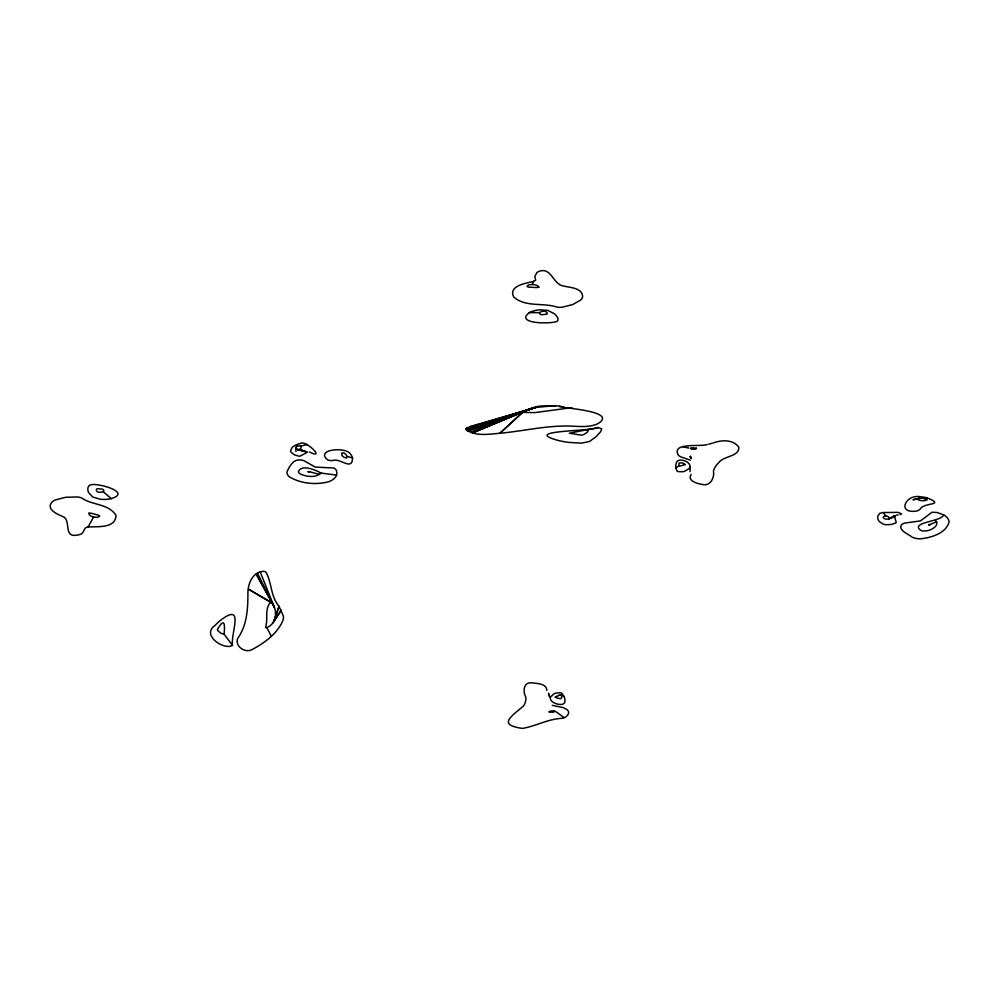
<?xml version="1.0" encoding="UTF-8"?>
<svg xmlns="http://www.w3.org/2000/svg" width="999" height="999" viewBox="0 0 999 999"><rect width="100%" height="100%" fill="white"/><g stroke="black" fill="none" stroke-linecap="round" stroke-linejoin="round"><path stroke-width="1.5" d="M930.007 524.7L928.82 524.463L928.958 525.149M690.034 471.678L690.284 466.72M546.865 690.446C546.728 683.478 536.813 683.403 531.643 682.879C523.239 681.855 522.827 691.783 525.836 697.252A35.852 20.704 0 0 1 525.462 701.71A38.611 22.29 0 0 1 523.601 705.881C511.575 716.37 496.978 724.899 522.539 728.408C535.739 726.173 547.714 719.155 561.438 718.356C566.583 718.281 572.265 711.837 565.646 708.84A14.773 8.529 0 0 0 562.799 707.517L552.235 705.331M320.879 473.039C315.921 478.096 306.718 476.748 300.637 474.188A7.817 4.52 0 0 1 299.138 473.026A8.054 4.658 0 0 1 298.339 471.69C301.323 463.961 315.746 469.905 320.879 473.039L336.588 475.087L336.925 473.164L336.338 470.154L334.228 468.044L315.272 467.082L304.208 460.851A6.781 3.921 0 0 0 302.535 460.289L301.773 460.139A8.704 5.02 0 0 0 299.325 459.94C292.782 459.677 289.385 466.708 287.063 471.728A11.376 6.568 0 0 0 287.1 473.489L287.587 474.725A16.146 9.328 0 0 0 289.023 476.635C300.412 483.616 315.809 485.214 328.708 481.73A18.294 10.564 0 0 0 333.391 479.22L334.128 478.621A17.108 9.878 0 0 0 336.588 475.087M308.354 471.828A5.382 3.109 0 0 0 308.716 471.953L309.528 471.628L308.017 471.703M232.455 645.391C230.694 633.054 245.03 601.548 220.542 620.317A73.164 42.233 0 0 0 215.097 625.386C200.687 635.152 224.3 650.586 232.455 645.391L224.088 634.153L222.103 633.691A16.708 9.64 0 0 1 220.155 632.704L217.72 630.494A6.419 3.709 0 0 1 217.457 629.482C224.75 616.795 224.987 624.6 224.088 634.153M532.342 284.203L533.503 281.393L535.664 280.269L534.865 276.411L536.9 272.59A8.716 5.032 0 0 1 540.322 270.954C551.198 268.057 553.259 283.416 562.312 285.764C568.955 287.587 582.929 287.462 582.604 297.078A15.222 8.791 0 0 1 580.931 299.862L572.802 304.533L561.987 307.255A14.161 8.179 0 0 1 557.442 307.242C543.269 302.272 525.536 307.68 513.686 296.915C508.041 285.627 526.336 283.254 533.503 281.393M883.253 517.182A3.247 1.873 0 0 0 886.787 519.105A4.958 2.86 0 0 0 888.486 519.055A2.547 1.474 0 0 0 889.06 518.906L889.147 517.607A8.991 5.195 0 0 0 888.86 517.295A12.45 7.193 0 0 0 887.724 516.346L884.964 515.821A3.971 2.298 0 0 0 883.578 516.97M274.4 620.292L279.058 606.331C270.504 596.665 271.978 582.504 265.871 572.09A3.047 1.761 0 0 0 262.874 571.378C251.548 572.689 247.427 585.214 247.914 595.117C247.827 610.302 246.703 625.874 237.575 638.586C234.865 646.178 244.655 653.071 251.461 649.887C264.248 643.181 277.535 633.741 283.142 619.942A31.956 18.444 0 0 0 283.316 615.846L279.058 606.331L273.676 621.703A26.898 15.522 0 0 1 272.277 623.638A27.023 15.597 0 0 1 270.13 625.711L267.282 627.547L265.534 627.509C268.319 619.467 264.46 609.677 270.142 602.609L271.903 602.946L273.763 605.856A56.481 32.605 0 0 1 275.474 611.4L275.487 616.608L273.676 621.703L281.281 610.214L272.764 623.039M526.585 410.227L522.914 412.337L534.615 412.624L566.67 408.341L562.075 406.605A27.01 15.597 0 0 0 558.041 405.956A26.886 15.522 0 0 0 554.433 405.681L536.75 407.355A56.468 32.605 0 0 0 527.909 409.765L527.222 409.99M563.948 717.544L556.893 712.324A40.21 37.562 -7.2 0 0 554.782 711.263L553.521 710.851A8.541 4.933 0 0 0 550.961 711.063L550.649 711.113A2.66 1.536 0 0 0 548.926 711.812L549.363 712.112M88.099 526.985C97.178 526.373 115.497 528.621 116.034 515.534C108.941 503.459 92.195 505.519 81.631 497.914A14.161 8.179 0 0 0 77.385 496.965L65.597 497.302L55.12 499.999A15.222 8.791 0 0 0 51.848 502.26C45.492 509.652 58.604 514.785 63.849 516.995C70.654 521.328 64.086 536.363 75.312 535.339A8.716 5.032 0 0 0 79.508 534.527C84.603 534.115 83.304 526.648 88.099 526.985L92.994 518.069A54.333 46.054 -2.3 0 0 93.594 516.958M691.196 474.388C686.738 480.681 697.29 483.641 701.748 484.328C709.927 486.863 714.697 478.246 713.486 471.053A35.864 20.704 0 0 1 715.359 466.72A38.611 22.29 0 0 1 718.593 462.837C723.326 455.756 739.547 456.793 738.81 447.177C732.916 439.148 721.428 439.897 713.049 442.994M929.969 524.775L929.732 524.912A5.757 3.322 0 0 1 929.27 525.062M527.36 285.889L527.185 286.701L528.396 287.088A8.492 4.908 0 0 0 529.033 287.15L534.34 287.45M539.735 312.625L540.946 311.775A5.707 3.297 0 0 1 542.12 311.376L544.093 311.164A2.722 1.573 0 0 1 545.142 311.338L546.341 312A5.457 3.159 0 0 1 546.952 312.675L547.065 312.849A4.208 2.423 0 0 1 547.215 313.249L547.202 313.761A1.798 1.036 0 0 1 546.965 314.111L541.92 314.747A3.934 2.273 0 0 1 540.684 314.423A2.597 1.498 0 0 1 539.697 312.612L529.308 312.637C514.248 324.113 551.985 324.176 557.08 321.278A5.669 3.272 0 0 0 558.004 320.105L557.829 317.919L555.956 315.259A28.222 16.296 0 0 0 554.183 313.636L547.689 310.389L539.448 309.827A18.956 10.952 0 0 0 529.308 312.637M341.82 453.371L341.758 454.945A8.916 5.145 0 0 0 342.495 455.994L342.969 456.456A10.04 5.794 0 0 0 344.355 457.442L346.578 457.992L346.84 456.331A15.709 9.066 0 0 0 345.866 454.408L344.218 453.121A1.911 1.099 0 0 0 342.669 452.984A1.536 0.887 0 0 0 341.808 453.371M523.114 411.85L499.875 433.279C488.948 434.09 475.986 436.638 466.383 429.895A3.047 1.761 0 0 1 466.795 428.047L489.348 421.79M523.526 411.551L499.875 433.279C522.602 431.168 545.042 425.749 567.969 425.999C577.934 426.123 588.598 428.059 597.964 423.651C618.094 411.201 564.872 408.541 559.39 406.481M554.707 711.35L553.583 711.738M694.78 448.988A3.147 1.823 0 0 0 696.415 448.688L696.378 448.201M675.923 468.019L675.711 466.146A42.158 24.338 0 0 1 676.111 463.836C676.635 456.031 692.694 461.913 689.622 467.732A8.242 4.758 0 0 1 688.873 468.756L684.889 471.178A10.115 5.832 0 0 1 682.654 471.728L678.159 471.64A3.322 1.923 0 0 1 677.035 471.041L675.923 468.019L678.758 465.921L679.095 463.024L681.855 462.862A9.953 5.744 0 0 1 682.529 463.049A13.274 7.667 0 0 1 683.353 463.336L685.289 464.523L683.89 465.047A4.308 2.485 0 0 0 683.216 465.147A5.445 3.147 0 0 0 681.718 465.621A13.874 8.004 0 0 0 681.293 465.821L678.758 465.921M558.853 695.304C561.863 692.582 563.311 700.237 559.053 698.426A11.101 6.406 0 0 1 557.43 698.126L555.094 697.115L556.331 696.515A4.271 2.473 0 0 0 556.743 696.415M935.389 520.379C940.583 525.349 930.756 530.694 926.16 530.844A7.817 4.508 0 0 1 923.663 530.956A8.054 4.645 0 0 1 921.265 530.619C908.516 522.14 942.094 521.803 943.593 514.847A17.045 9.84 0 0 1 946.852 517.282L947.914 518.631A18.294 10.564 0 0 1 949.05 522.265C945.766 533.553 930.856 537.812 920.254 538.823A16.146 9.328 0 0 1 916.695 538.511L914.622 538.074A11.376 6.568 0 0 1 912.037 537.137C908.678 534.128 898.039 530.481 901.423 524.837A8.691 5.02 0 0 1 903.034 523.751L903.67 523.464A6.793 3.921 0 0 1 905.394 522.952L920.441 520.916L932.042 512.212L937.199 512.512L943.593 514.847M103.059 491.583L101.411 492.12A5.707 3.297 0 0 1 100.05 492.257L98.089 492.057A2.722 1.573 0 0 1 97.215 491.67L96.491 490.809A5.457 3.147 0 0 1 96.341 490.059L96.341 489.86A4.208 2.423 0 0 1 96.453 489.46L96.778 488.986A1.798 1.036 0 0 1 97.415 488.636L102.31 489.148A3.934 2.273 0 0 1 103.284 489.71A2.597 1.498 0 0 1 103.084 491.595L111.251 498.638C132.542 492.22 97.178 482.567 90.597 484.865A5.669 3.272 0 0 0 89.011 485.776L87.825 487.862L87.949 490.721A28.209 16.284 0 0 0 88.611 492.607L92.67 496.978L100.037 499.188A18.956 10.952 0 0 0 111.239 498.638M894.255 516.146L892.07 517.282L895.079 515.721L891.895 517.37M889.135 518.868L893.705 516.858M528.496 409.565L472.477 432.929L529.12 409.365L470.841 432.417L529.757 409.165M514.897 414.036L535.402 406.905A31.956 18.444 0 0 1 542.282 405.931L555.369 406.118M919.205 498.214L913.036 499.762L921.627 498.189A15.722 9.078 0 0 1 924.949 498.763L927.159 497.877C946.115 505.781 923.788 502.122 920.229 509.078A8.242 4.758 0 0 1 918.78 510.164A8.966 5.182 0 0 1 916.695 511.038C896.265 514.198 905.656 493.531 920.641 496.828A20.667 11.926 0 0 1 924.849 497.34L927.159 497.877M929.907 524.512L936.812 521.753M468.056 431.218L530.419 408.966M889.522 518.518L895.254 516.495M467.057 430.569L531.093 408.766M307.704 452.048L300.2 456.081A3.834 2.21 0 0 1 298.788 456.131L294.493 454.882L291.159 452.322A7.855 4.533 0 0 1 290.609 450.749L291.933 447.789A15.072 8.704 0 0 1 293.956 446.041L296.765 444.605A15.684 9.053 0 0 1 300.037 443.643C305.244 438.911 326.511 460.589 309.553 452.01M466.383 429.895L531.78 408.579L466.108 429.233L532.479 408.379M466.271 428.571L533.191 408.191M466.795 428.047L534.977 407.754M469.967 426.573L535.564 407.617M297.602 446.066A3.172 1.836 0 0 1 297.977 445.991A3.984 2.298 0 0 1 300.237 446.029A2.71 1.561 0 0 1 300.637 446.128L307.417 444.443M707.217 444.468C701.922 447.177 670.804 441.77 678.346 455.207A14.773 8.529 0 0 0 680.694 456.83L690.321 460.152M708.678 444.18L711.975 443.306M588.199 430.057L587.936 431.293A16.683 9.628 0 0 1 586.8 432.629L583.741 434.565A6.419 3.709 0 0 1 582.105 434.977A6.956 4.008 0 0 1 580.881 435.102L569.305 433.204L598.089 427.535L601.698 428.858L600.699 431.63L595.953 436.813L589.41 441.521L581.555 443.131L569.155 442.432A73.139 42.22 0 0 1 559.265 440.721C518.681 430.02 591.995 431.568 598.089 427.535M896.44 515.222L898.126 514.935M298.189 449.737L299.937 449.15A8.529 4.92 0 0 0 300.324 448.751A12.45 7.18 0 0 0 301.111 447.689L301.011 446.266M900.012 514.672L901.523 513.786L898.039 512.387L882.729 512.549L879.932 513.261L878.021 515.709A15.684 9.053 0 0 0 877.671 517.819L878.258 519.955A15.072 8.704 0 0 0 879.707 521.89L883.316 524.125A7.855 4.533 0 0 0 885.913 524.712L891.445 524.463L895.566 523.039A3.834 2.21 0 0 0 896.265 522.327L894.43 516.508A2.273 1.311 0 0 1 894.679 516.046M552.497 711.925L552.559 711.912A10.989 6.344 0 0 0 553.583 711.738M298.701 449.762L305.195 451.386L297.827 449.625M552.072 711.975L551.086 712.075A10.677 6.156 0 0 1 550.224 712.137L550.024 712.15A2.835 1.636 0 0 1 549.562 712.137M694.78 449.026L694.467 449.051A8.541 4.933 0 0 1 691.87 448.976L690.721 448.514L692.107 448.101A11.026 6.369 0 0 1 693.169 448.039L693.244 448.039M693.568 448.027L694.68 448.039A11.301 6.518 0 0 1 695.304 448.064L695.741 448.089A2.822 1.636 0 0 1 696.191 448.151M534.877 287.462L535.651 287.5A26.748 15.447 0 0 0 537.087 287.525L539.16 287.2L537.899 286.026A21.878 12.625 0 0 0 536.95 285.527L536.376 285.252A6.881 3.971 0 0 0 535.914 285.065A4.87 2.81 0 0 0 534.852 284.777L533.591 284.603A11.251 6.494 0 0 0 532.28 284.54L529.757 284.703A4.146 2.398 0 0 0 527.372 285.889M566.246 407.904L572.664 408.254M688.91 448.052L682.941 446.865M303.034 450.724L297.565 449.513A4.958 2.86 0 0 1 296.478 448.763M924.949 498.751L927.234 499.775L925.249 500.549A10.027 5.782 0 0 1 923.076 500.699L922.127 500.686A8.691 5.02 0 0 1 919.929 500.437L918.031 499.7A1.511 0.874 0 0 1 917.844 498.988A1.911 1.099 0 0 1 918.868 498.301M309.54 471.728L319.63 474.475M346.84 456.331L352.535 457.954C352.385 471.69 339.473 457.217 332.43 460.614A8.242 4.758 0 0 1 330.07 460.489A8.966 5.182 0 0 1 327.672 459.94C314.61 449.138 346.391 446.403 350.549 454.22A20.667 11.926 0 0 1 352.06 456.543L352.535 457.954M306.568 451.935L298.901 449.725L306.306 451.873M561.076 695.079L563.698 696.003L564.547 697.814A42.095 24.301 0 0 1 564.934 700.124C566.371 708.241 549.413 703.608 550.362 697.826A8.242 4.758 0 0 1 550.749 696.74L553.858 693.918A10.115 5.844 0 0 1 555.856 693.119L560.289 692.707A3.322 1.923 0 0 1 561.6 693.169L563.698 696.003M271.528 602.634L248.476 589.16L271.903 602.946M883.153 512.549L885.601 515.634M273.938 606.231L256.206 573.988L274.113 606.63M691.158 458.553L690.346 456.256L690.496 457.342M266.858 627.709L271.316 636.263M257.505 573.201L274.275 607.042M260.227 571.965L274.438 607.454M548.676 693.843L549.787 697.302L548.488 693.181M690.459 457.117L690.759 457.892L690.396 456.443M295.891 447.54L295.916 451.511M532.38 284.528A54.733 12.675 -7.1 0 1 532.479 284.178M692.444 448.563A40.16 1.511 8.8 0 1 690.621 448.226M296.591 448.713A3.247 1.873 0 0 1 297.49 445.954M558.628 695.466A13.774 7.955 0 0 1 558.279 695.704A5.332 3.072 0 0 1 556.755 696.415M99.613 515.959L98.988 516.67A4.146 2.398 0 0 1 95.979 517.32L93.519 516.945A11.264 6.506 0 0 1 92.345 516.608L91.271 516.196A4.87 2.81 0 0 1 90.459 515.696A6.843 3.946 0 0 1 90.135 515.434L89.76 515.059A21.866 12.625 0 0 1 89.186 514.398L88.724 513.049L90.859 513.161A26.648 15.385 0 0 1 92.183 513.486L98.164 515.159A8.504 4.908 0 0 1 98.714 515.359L99.613 515.959M303.259 450.736L297.739 449.587L303.259 450.736"/></g></svg>
